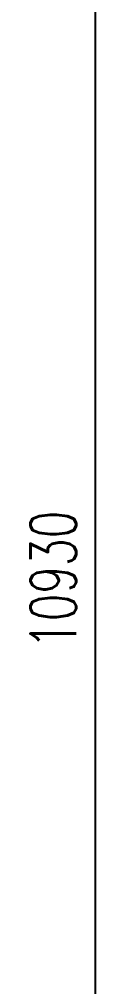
# Model space of a CAD drawing. Extents: x -1899985 to 1774885, y 556286 to 2175695.
# Drawn here: x -1129851 to -1129723, y 572927 to 574818 of the extents above; entities that cross this region are included whole.
import ezdxf

# ---------------------------------------------------------------- set-up
doc = ezdxf.new("R2010")
doc.units = 0
doc.header["$LTSCALE"] = 10
doc.header["$MEASUREMENT"] = 0
doc.layers.get('Defpoints').update_dxf_attribs({"color": 210})
doc.layers.add('20剖面图$0$A-LIN-V', color=9, linetype='Continuous')
doc.layers.add('A-LIN-V', color=9, linetype='Continuous')
doc.styles.add('20剖面图$0$_TCH_DIM_T3', font='SIMPLEX', dxfattribs={"width": 0.705882, "bigfont": 'GBCBIG'})
doc.dimstyles.new('20剖面图$0$_TCH_ARCH&&30', dxfattribs={"dimtxt": 89.25, "dimasz": 30, "dimexe": 30, "dimexo": 30, "dimgap": 37.875, "dimtad": 1, "dimdec": 0, "dimzin": 0, "dimdsep": 46, "dimtxsty": '20剖面图$0$_TCH_DIM_T3', "dimblk": '20剖面图$0$_ArchTick', "dimcen": 0.09, "dimclrt": 7, "dimazin": 2, "dimtfac": 1, "dimtdec": 0, "dimtix": 1, "dimtmove": 2, "dimatfit": 3, "dimfxl": 1, "dimtolj": 1, "dimtzin": 0, "dimarcsym": 0})

# ---------------------------------------------------------------- blocks, each defined once
blk = doc.blocks.new('20剖面图$0$_ArchTick')
at = {"color": 0, "linetype": 'ByBlock', "const_width": 0.4}
blk.add_lwpolyline([(-0.5, -0.5), (0.5, 0.5)], dxfattribs=at)
blk = doc.blocks.new('*D499')
at = {"layer": '20剖面图$0$A-LIN-V', "color": 0, "lineweight": -2, "transparency": 16777216}
for p, q in [((-1130337.5, 579187.5), (-1129693.4, 579187.5)), ((-1129723.4, 568257.5), (-1129723.4, 579187.5)), ((-1130337.5, 568257.5), (-1129693.4, 568257.5))]:
    blk.add_line(p, q, dxfattribs=at)
at = {"layer": 'Defpoints', "color": 0, "transparency": 16777216}
for p in [(-1130367.5, 579187.5), (-1129723.4, 579187.5), (-1130367.5, 568257.5)]:
    blk.add_point(p, dxfattribs=at)
at = {"layer": '20剖面图$0$A-LIN-V', "color": 0, "lineweight": -2, "transparency": 16777216, "xscale": 30, "yscale": 30, "zscale": 30}
for p, rotation in [((-1129723.4, 579187.5), 90), ((-1129723.4, 568257.5), 270)]:
    blk.add_blockref('20剖面图$0$_ArchTick', p, dxfattribs=dict(at, rotation=rotation))
at = {"layer": '20剖面图$0$A-LIN-V', "color": 7, "transparency": 16777216, "insert": (-1129805.9, 573722.5), "char_height": 89.25, "attachment_point": 5, "rotation": 90, "style": '20剖面图$0$_TCH_DIM_T3'}
blk.add_mtext('\\A1;10930', dxfattribs=at)
blk = doc.blocks.new('20剖面图')
at = {"layer": '20剖面图$0$A-LIN-V', "color": 2}
dim = blk.add_aligned_dim(p1=(-1130367.5, 568257.5), p2=(-1130367.5, 579187.5), distance=-644.1, dimstyle='20剖面图$0$_TCH_ARCH&&30', dxfattribs=at)
dim.commit()
dim.dimension.update_dxf_attribs({"geometry": '*D499', "text_midpoint": (-1129805.9, 573722.5)})

msp = doc.modelspace()

# ---------------------------------------------------------------- block references
at = {"layer": 'A-LIN-V'}
msp.add_blockref('20剖面图', (0, 0), dxfattribs=at)

doc.saveas('drawing.dxf')
